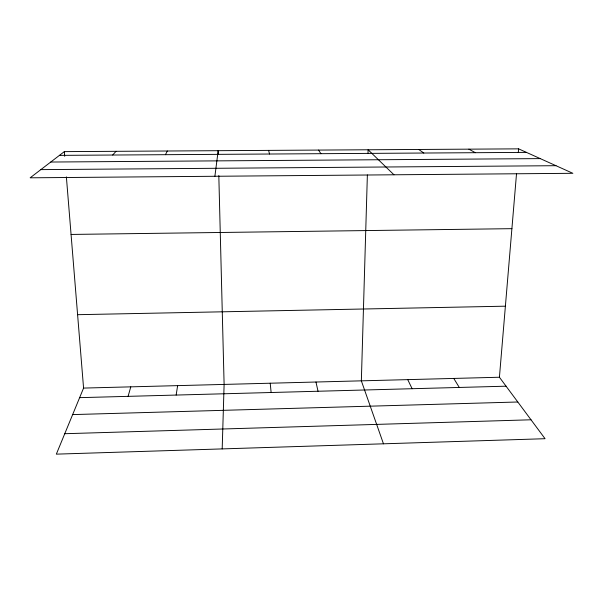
<?xml version="1.0" encoding="UTF-8"?>
<svg xmlns="http://www.w3.org/2000/svg" width="603" height="603" viewBox="0 0 603 603"><rect width="100%" height="100%" fill="white"/><g stroke="black" fill="none" stroke-linecap="round" stroke-linejoin="round"><path stroke-width="0.9" d="M367.37 174.938L361.348 380.832L383.47 443.816M367.996 153.501L368.109 149.778L393.97 174.787M222.19 448.911L224.112 384.413L218.814 175.601M66.375 176.86L83.576 388.083L56.335 454.149L545.059 438.705L499.42 377.237L516.522 173.702M518.301 152.536L518.61 148.851L64.325 151.632L30.15 177.81L572.85 173.302L518.61 148.851M214.887 176.28L218.188 150.69L218.278 154.383M176.151 395.055L177.636 385.626M128.092 396.352L130.791 386.847M165.426 154.692L167.34 151.006M112.671 155.031L116.055 151.315M64.762 433.715L531.009 419.786M72.646 414.593L517.804 401.997M83.576 388.083L499.42 377.237M79.626 397.656L506.068 386.191M77.599 314.691L505.389 306.181M71.064 234.439L511.909 228.665M59.441 155.37L526.411 152.371M50.75 162.034L540.258 158.612M40.846 169.624L555.974 165.697M468.885 149.16L475.337 152.695M418.716 149.461L423.811 153.026M318.565 150.079L320.902 153.69M453.765 378.428L459.29 387.443M407.741 379.626L412.12 388.716M268.591 150.381L269.533 154.021M315.964 382.016L318.03 391.241M270.219 383.214L271.124 392.508M64.325 151.632L64.702 156.305"/></g></svg>
